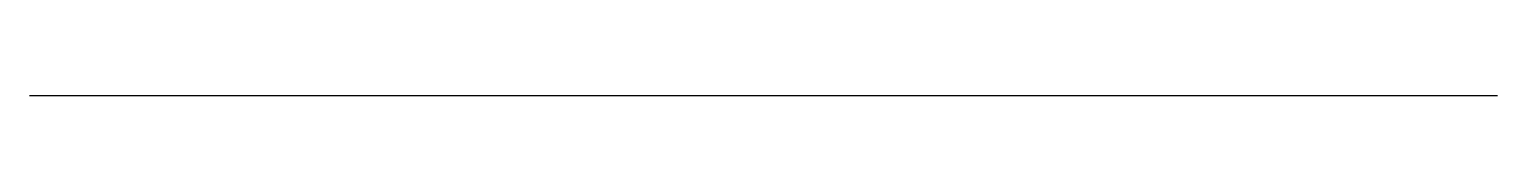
# Model space of a CAD drawing. Header units: inches. Extents: x 144.4 to 194.4, y 137.7 to 137.7.
import ezdxf

# ---------------------------------------------------------------- set-up
doc = ezdxf.new("R2010")
doc.units = ezdxf.units.IN
doc.header["$MEASUREMENT"] = 0

msp = doc.modelspace()

# ---------------------------------------------------------------- linework, layer by layer
msp.add_line((144.439, 137.704), (194.439, 137.704))

doc.saveas('drawing.dxf')
